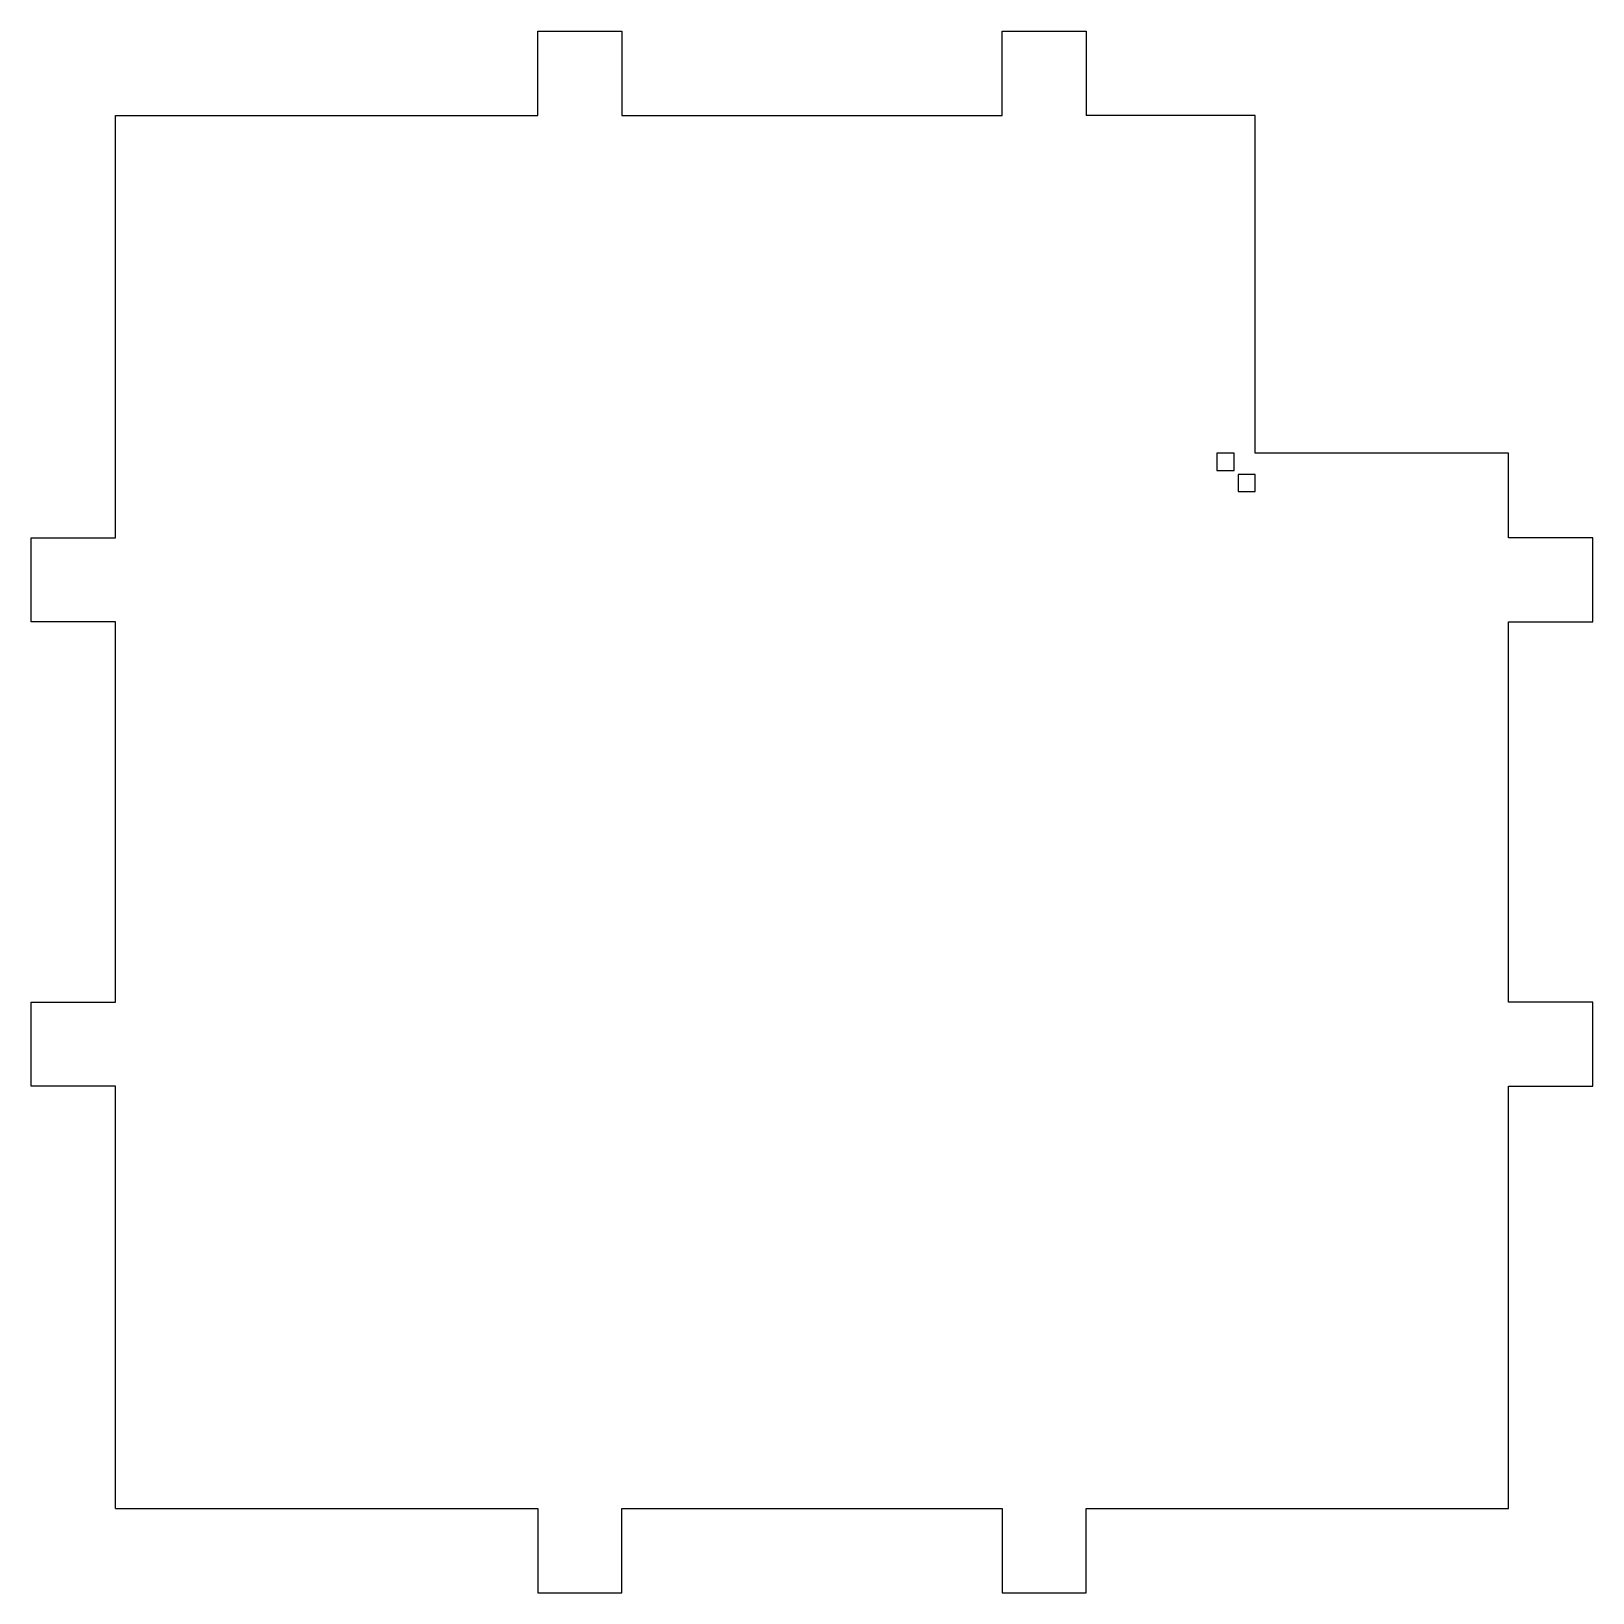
# Model space of a CAD drawing. Header units: millimetres. Extents: x -20 to 350, y -20 to 350.
import ezdxf

# ---------------------------------------------------------------- set-up
doc = ezdxf.new("R2010")
doc.units = ezdxf.units.MM
doc.layers.get('0').update_dxf_attribs({"linetype": 'CONTINUOUS'})

msp = doc.modelspace()

# ---------------------------------------------------------------- linework, layer by layer
for p, q in [((100.025, 330), (100.025, 350)), ((100.025, 350), (119.975, 350)), ((119.975, 350), (119.975, 330)), ((210.025, 330), (210.025, 350)), ((210.025, 350), (229.975, 350)), ((229.975, 350), (229.975, 330)), ((0, 229.975), (0, 330)), ((0, 330), (100.025, 330)), ((119.975, 330), (210.025, 330)), ((270, 330), (229.975, 330)), ((270, 250), (270, 330)), ((330, 250), (270, 250)), ((330, 229.975), (330, 250)), ((-20, 210.025), (-20, 229.975)), ((-20, 229.975), (0, 229.975)), ((350, 229.975), (330, 229.975)), ((350, 210.025), (350, 229.975)), ((0, 210.025), (-20, 210.025)), ((0, 119.975), (0, 210.025)), ((330, 119.975), (330, 210.025)), ((330, 210.025), (350, 210.025)), ((-20, 100.025), (-20, 119.975)), ((-20, 119.975), (0, 119.975)), ((350, 119.975), (330, 119.975)), ((350, 100.025), (350, 119.975)), ((0, 100.025), (-20, 100.025)), ((0, 0), (0, 100.025)), ((330, 0), (330, 100.025)), ((330, 100.025), (350, 100.025)), ((0, 0), (100.025, 0)), ((100.025, 0), (100.025, -20)), ((119.975, -20), (119.975, 0)), ((119.975, 0), (210.025, 0)), ((210.025, 0), (210.025, -20)), ((229.975, -20), (229.975, 0)), ((229.975, 0), (330, 0)), ((100.025, -20), (119.975, -20)), ((210.025, -20), (229.975, -20))]:
    msp.add_line(p, q)
for points in [[(265, 245.95), (265, 250), (260.95, 250), (260.95, 245.95)], [(270, 240.95), (270, 245), (265.95, 245), (265.95, 240.95)]]:
    msp.add_lwpolyline(points, close=True)

doc.saveas('drawing.dxf')
